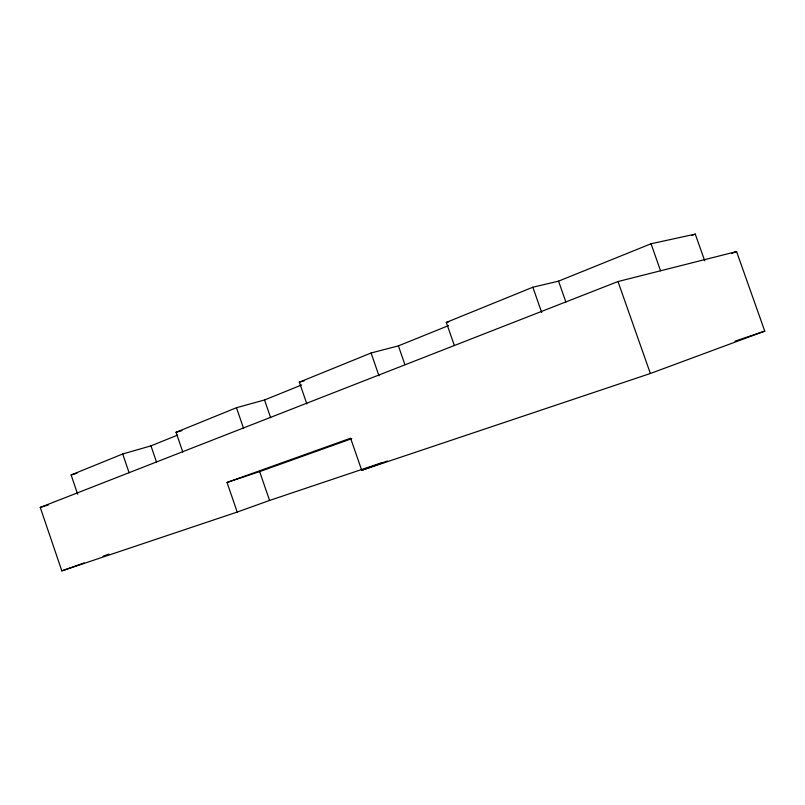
<?xml version="1.0" encoding="UTF-8"?>
<svg xmlns="http://www.w3.org/2000/svg" width="805" height="805" viewBox="0 0 805 805"><rect width="100%" height="100%" fill="white"/><g stroke="black" fill="none" stroke-linecap="round" stroke-linejoin="round"><path stroke-width="1.21" d="M77.683 494.26L71.112 474.96L122.692 453.98L150.968 445.869L177.613 435.103M182.805 452.038L176.043 432.295L236.459 407.722L264.523 399.974L301.623 384.981M306.836 403.848L299.339 382.164L371.075 352.993L398.395 345.868L448.496 325.623M454.262 345.234L446.302 322.413L532.84 287.224L558.549 281.146L651.044 243.764L695.279 234.124L704.737 260.86M691.797 235.513L695.279 234.124M40.25 507.412L617.999 281.539L736.575 251.573L764.75 331.127L650.36 373.49L361.717 470.301L350.608 438.212L227.04 482.457L237.213 512.061L61.834 570.876L40.25 507.412L48.602 504.846M731.876 253.374L736.575 251.573M361.717 470.301L387.447 460.993M237.213 512.061L269.574 500.438L382.586 462.483M227.04 482.457L259.653 471.599L351.775 438.665M61.834 570.876L84.193 562.916M103.02 556.215L108.906 554.122M735.005 341.159L764.75 331.127M71.112 474.96L77.028 473.229M176.043 432.295L181.92 430.635M299.339 382.164L304.179 380.856M446.302 322.413L448.727 321.799M651.044 243.764L660.573 270.812M617.999 281.539L650.36 373.49M558.549 281.146L565.925 302.157M532.84 287.224L541.705 312.501M398.395 345.868L404.875 364.524M371.075 352.993L378.984 375.794M264.523 399.974L270.651 417.725M259.653 471.599L269.574 500.438M236.459 407.722L243.583 428.431M150.968 445.869L156.502 462.04M122.692 453.98L129.152 472.857"/></g></svg>
